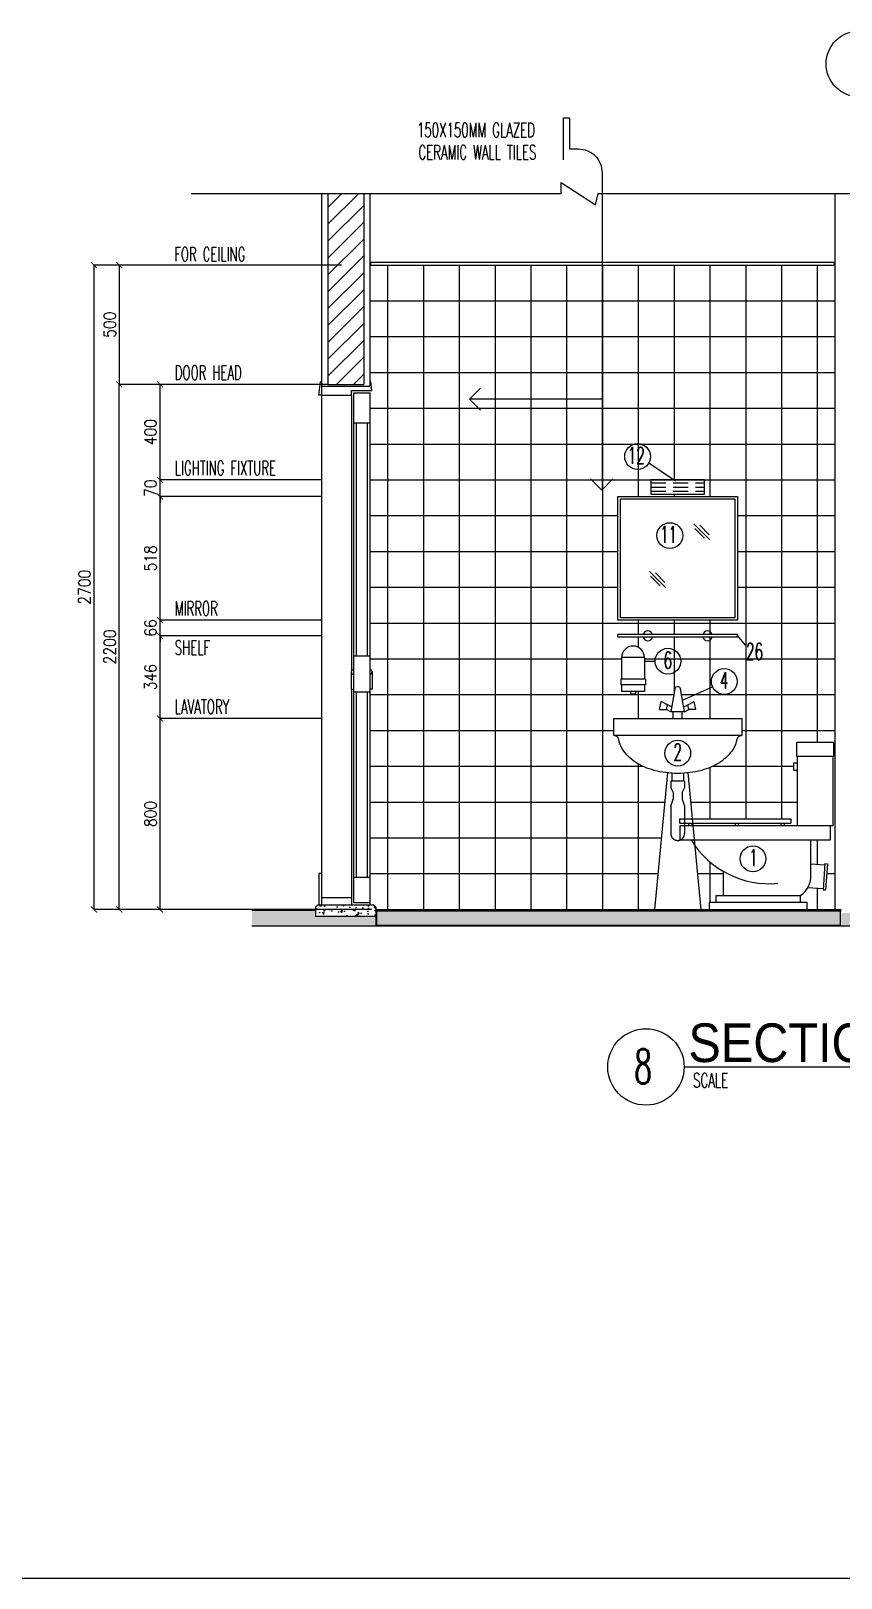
# Model space of a CAD drawing. Extents: x -202971 to -174093, y 166361 to 186286.
# Drawn here: x -195035 to -191642, y 166361 to 172844 of the extents above; entities that cross this region are included whole.
import ezdxf
from ezdxf.enums import TextEntityAlignment as Align

# ---------------------------------------------------------------- set-up
doc = ezdxf.new("R2010")
doc.units = 0
doc.header["$LTSCALE"] = 500
doc.header["$MEASUREMENT"] = 0
doc.linetypes.add('CENTERX2', pattern=[4, 2.5, -0.5, 0.5, -0.5])
doc.linetypes.add('HIDDEN2', pattern=[0.1875, 0.125, -0.0625])
doc.layers.get('0').update_dxf_attribs({"linetype": 'CONTINUOUS'})
doc.layers.get('DEFPOINTS').update_dxf_attribs({"linetype": 'CONTINUOUS'})
for name, color, linetype in [('AX-CR', 2, 'CONTINUOUS'), ('AX-TXT', 2, 'CONTINUOUS'), ('AXES', 11, 'CENTERX2'), ('Dimout', 4, 'CONTINUOUS'), ('DW', 7, 'CONTINUOUS'), ('ELE', 3, 'CONTINUOUS'), ('ELV', 7, 'CONTINUOUS'), ('FIX', 2, 'CONTINUOUS'), ('HATCH', 8, 'CONTINUOUS'), ('HatchA', 11, 'CONTINUOUS'), ('Plaster', 7, 'CONTINUOUS'), ('SANI', 2, 'CONTINUOUS'), ('Tile', 5, 'CONTINUOUS'), ('TITLE', 1, 'CONTINUOUS'), ('TXT', 2, 'CONTINUOUS'), ('TXT1', 2, 'CONTINUOUS'), ('WALL', 6, 'CONTINUOUS'), ('WallPartition', 2, 'CONTINUOUS'), ('Windows', 9, 'CONTINUOUS')]:
    doc.layers.add(name, color=color, linetype=linetype)
doc.styles.add('DIM', font='simplex.shx', dxfattribs={"width": 0.85})
doc.styles.add('ROMANS', font='romans.shx', dxfattribs={"width": 0.6})
doc.styles.add('TTXT', font='swisse.ttf', dxfattribs={"width": 0.9})
doc.dimstyles.new('DIM1-25', dxfattribs={"dimscale": 25, "dimtxt": 2, "dimasz": 1, "dimexe": 0.03, "dimexo": 0.03, "dimgap": 0.6, "dimtad": 1, "dimdec": 0, "dimdsep": 46, "dimtxsty": 'DIM', "dimblk1": 'ARCHTICK', "dimblk2": 'ARCHTICK', "dimsah": 1, "dimcen": 0.09, "dimdle": 0.03, "dimclrd": 256, "dimclrt": 2, "dimadec": 0, "dimazin": 0, "dimtfac": 1, "dimtdec": 0, "dimtix": 1, "dimtmove": 1, "dimatfit": 3, "dimldrblk": 'ARCHTICK', "dimfxl": 0, "dimtvp": 2, "dimtolj": 1, "dimtzin": 0, "dimarcsym": 0})

# ---------------------------------------------------------------- blocks, each defined once
blk = doc.blocks.new('A0-BOX')
at = {"layer": 'TITLE'}
blk.add_line((0, 0), (113.3, 0), dxfattribs=at)
blk = doc.blocks.new('COMP')
at = {"layer": 'FIX'}
for p, q in [((-0.0575, 0.6125), (-0.0575, 0.5833)), ((-0.0411, 0.6125), (-0.0575, 0.6125)), ((-0.0411, 0.35), (-0.0411, 0.6416)), ((0.1079, 0.35), (0.1079, 0.6416)), ((-0.0575, 0.5833), (-0.0411, 0.5833)), ((-0.5343, 0.3618), (-0.5343, 0.3792)), ((-0.5343, 0.3792), (-0.0685, 0.3792)), ((-0.5343, 0.3618), (-0.0685, 0.3618)), ((-0.5343, 0.35), (-0.5343, 0.2917)), ((0.1079, 0.35), (-0.5343, 0.35)), ((-0.4959, 0.35), (-0.4959, 0.3618)), ((-0.4825, 0.35), (-0.4825, 0.3618)), ((-0.301, 0.35), (-0.301, 0.3618)), ((-0.2876, 0.35), (-0.2876, 0.3618)), ((-0.1087, 0.35), (-0.1087, 0.3618)), ((-0.0953, 0.35), (-0.0953, 0.3618)), ((-0.0685, 0.3792), (-0.0685, 0.3618)), ((0.0971, 0.2917), (0.0971, 0.35)), ((-0.5343, 0.2917), (0.0971, 0.2917)), ((0.0146, 0.1458), (0.0146, 0.2917)), ((-0.3528, 0.1603), (-0.3528, 0.0583)), ((0.0146, 0.1914), (0.0738, 0.1873)), ((0.0741, 0.1923), (0.0665, 0.0825)), ((0.0741, 0.1923), (0.0841, 0.1916)), ((0.0841, 0.1916), (0.0765, 0.0818)), ((0.0027, 0.092), (0.0669, 0.0875)), ((0.0665, 0.0825), (0.0765, 0.0818)), ((-0.382, 0.0583), (-0.0292, 0.0583)), ((-0.382, 0.0292), (-0.382, 0.0583)), ((-0.0292, 0.0583), (-0.0292, 0.0292))]:
    blk.add_line(p, q, dxfattribs=at)
for points in [[(0.1117, 0.6416), (0.1117, 0.7), (-0.0449, 0.7), (-0.0449, 0.6416)], [(0, 0), (0, 0.0292), (-0.4111, 0.0292), (-0.4111, 0)]]:
    blk.add_lwpolyline(points, close=True, dxfattribs=at)
for centre, radius, start, end in [((-0.1594, 0.4916), 0.3837, 211.41144, 275.3446), ((-0.0802, 0.1385), 0.0951, 302.4712, 4.3987)]:
    blk.add_arc(centre, radius, start, end, dxfattribs=at)
blk = doc.blocks.new('A$C753C42D5')
at = {"layer": 'SANI', "linetype": 'Continuous'}
for p, q in [((0.2568, 0.9248), (0.2394, 0.8287)), ((0.2968, 0.8287), (0.2793, 0.9248)), ((0.1923, 0.8373), (0.1985, 0.8714)), ((0.225, 0.8568), (0.1985, 0.8714)), ((0.2215, 0.8373), (0.225, 0.8568)), ((0.2429, 0.8483), (0.225, 0.8568)), ((0.2933, 0.8483), (0.3112, 0.8568)), ((0.3112, 0.8568), (0.3377, 0.8714)), ((0.3147, 0.8373), (0.3112, 0.8568)), ((0.3439, 0.8373), (0.3377, 0.8714)), ((0.1923, 0.8373), (0.2215, 0.8373)), ((0.2394, 0.8287), (0.2215, 0.8373)), ((0.2968, 0.8287), (0.2394, 0.8287)), ((0.2489, 0.8), (0.2489, 0.8287)), ((0.2872, 0.8), (0.2872, 0.8287)), ((0.2968, 0.8287), (0.3147, 0.8373)), ((0.3439, 0.8373), (0.3147, 0.8373)), ((0.2252, 0.5724), (0.1713, 0)), ((0.3109, 0.5724), (0.3648, 0))]:
    blk.add_line(p, q, dxfattribs=at)
at = {"layer": 'SANI', "linetype": 'HIDDEN2'}
for p, q in [((0.2968, 0.5382), (0.2394, 0.5382)), ((0.2394, 0.5382), (0.2394, 0.5094)), ((0.2441, 0.57), (0.2441, 0.5382)), ((0.292, 0.57), (0.292, 0.5382)), ((0.2968, 0.5382), (0.2968, 0.5094)), ((0.2394, 0.5094), (0.2489, 0.4903)), ((0.2394, 0.4328), (0.2489, 0.4616)), ((0.2489, 0.4903), (0.2489, 0.4616)), ((0.2872, 0.4903), (0.2968, 0.5094)), ((0.2872, 0.4903), (0.2872, 0.4616)), ((0.2872, 0.4616), (0.2968, 0.4328)), ((0.2394, 0.4328), (0.2394, 0.3179)), ((0.2968, 0.4328), (0.2968, 0.3179))]:
    blk.add_line(p, q, dxfattribs=at)
at = {"layer": 'SANI', "linetype": 'Continuous'}
blk.add_lwpolyline([(0.5362, 0.8), (0.5362, 0.789), (0.5362, 0.7282), (0, 0.7282), (0, 0.789), (0, 0.8)], close=True, dxfattribs=at)
for points in [[(0.517, 0.7282, -0.000994), (0.517, 0.7278, -0.145509)], [(0.5158, 0.7124, -0.107261), (0.5003, 0.6716, -0.107169), (0.4442, 0.6162, -0.077294), (0.3677, 0.5829, -0.06439), (0.2685, 0.57, -0.06439), (0.1694, 0.5829, -0.077294), (0.0929, 0.6162, -0.107169), (0.0368, 0.6716, -0.107938), (0.0212, 0.7126, -0.000994)]]:
    blk.add_lwpolyline(points, format="xyb", dxfattribs=at)
for centre, radius, start, end in [((0.2681, 0.9226), 0.0115, 9.52728, 170.47272), ((0.0024, 0.709), 0.0191, 10.80776, 88.49148), ((0.5347, 0.709), 0.0191, 89.19364, 170.01956)]:
    blk.add_arc(centre, radius, start, end, dxfattribs=at)
at = {"layer": 'SANI', "linetype": 'HIDDEN2'}
blk.add_arc((0.2681, 0.3179), 0.0287, 180, 0, dxfattribs=at)
blk = doc.blocks.new('_ARCHTICK')
at = {"color": 0, "linetype": 'ByBlock', "const_width": 0.15}
blk.add_lwpolyline([(-0.5, -0.5), (0.5, 0.5)], dxfattribs=at)
blk = doc.blocks.new('*D116')
at = {"layer": 'DEFPOINTS', "color": 0}
for p in [(-194665.3, 171362.7), (-193872.6, 171362.7), (-193830.8, 169162.7)]:
    blk.add_point(p, dxfattribs=at)
at = {"layer": 'Dimout', "color": 0, "lineweight": -2}
for p, q in [((-193873.4, 171362.7), (-194666.1, 171362.7)), ((-193831.5, 169162.7), (-194666.1, 169162.7))]:
    blk.add_line(p, q, dxfattribs=at)
at = {"layer": 'Dimout', "lineweight": -2}
blk.add_line((-194665.3, 169162), (-194665.3, 171363.5), dxfattribs=at)
at = {"layer": 'Dimout', "lineweight": -2, "xscale": 25, "yscale": 25, "zscale": 25}
for p, rotation in [((-194665.3, 171362.7), 90), ((-194665.3, 169162.7), 270)]:
    blk.add_blockref('_ARCHTICK', p, dxfattribs=dict(at, rotation=rotation))
at = {"layer": 'Dimout', "color": 2, "insert": (-194705.3, 170262.7), "char_height": 50, "attachment_point": 5, "rotation": 90, "style": 'DIM'}
blk.add_mtext('\\A1;2200', dxfattribs=at)
blk = doc.blocks.new('*D117')
at = {"layer": 'DEFPOINTS', "color": 0}
for p in [(-194665.3, 171862.7), (-194771.2, 169162.7), (-194665.3, 169162.7)]:
    blk.add_point(p, dxfattribs=at)
at = {"layer": 'Dimout', "color": 0, "lineweight": -2}
for p, q in [((-194666.1, 171862.7), (-194771.9, 171862.7)), ((-194666.1, 169162.7), (-194771.9, 169162.7))]:
    blk.add_line(p, q, dxfattribs=at)
at = {"layer": 'Dimout', "lineweight": -2}
blk.add_line((-194771.2, 171863.5), (-194771.2, 169162), dxfattribs=at)
at = {"layer": 'Dimout', "lineweight": -2, "xscale": 25, "yscale": 25, "zscale": 25}
for p, rotation in [((-194771.2, 171862.7), 90), ((-194771.2, 169162.7), 270)]:
    blk.add_blockref('_ARCHTICK', p, dxfattribs=dict(at, rotation=rotation))
at = {"layer": 'Dimout', "color": 2, "insert": (-194811.2, 170512.7), "char_height": 50, "attachment_point": 5, "rotation": 90, "style": 'DIM'}
blk.add_mtext('\\A1;2700', dxfattribs=at)
blk = doc.blocks.new('*D118')
at = {"layer": 'DEFPOINTS', "color": 0}
for p in [(-194494.4, 169962.7), (-193818.1, 169962.7), (-193606.6, 169162.7)]:
    blk.add_point(p, dxfattribs=at)
at = {"layer": 'Dimout', "color": 0, "lineweight": -2}
for p, q in [((-193818.8, 169962.7), (-194495.2, 169962.7)), ((-193607.3, 169162.7), (-194495.2, 169162.7))]:
    blk.add_line(p, q, dxfattribs=at)
at = {"layer": 'Dimout', "lineweight": -2}
blk.add_line((-194494.4, 169162), (-194494.4, 169963.5), dxfattribs=at)
at = {"layer": 'Dimout', "lineweight": -2, "xscale": 25, "yscale": 25, "zscale": 25}
for p, rotation in [((-194494.4, 169962.7), 90), ((-194494.4, 169162.7), 270)]:
    blk.add_blockref('_ARCHTICK', p, dxfattribs=dict(at, rotation=rotation))
at = {"layer": 'Dimout', "color": 2, "insert": (-194534.4, 169562.7), "char_height": 50, "attachment_point": 5, "rotation": 90, "style": 'DIM'}
blk.add_mtext('\\A1;800', dxfattribs=at)
blk = doc.blocks.new('walling')
at = {"layer": 'ELV'}
blk.add_line((0.1363, -1.1797), (-0.4198, -1.1797), dxfattribs=at)
blk.add_lwpolyline([(-0.025, -0.176), (-0.025, 0), (0, 0), (0, -0.1306), (0.0363, -0.1306, -0.414214), (0.1363, -0.2306), (0.1363, -1.5582)], format="xyb", dxfattribs=at)
at = {"layer": 'WALL'}
for p, q in [((-0.4198, -1.1797), (-0.3736, -1.1334)), ((-0.4198, -1.1797), (-0.3736, -1.2259)), ((0.1345, -1.56), (0.0882, -1.5137)), ((0.1345, -1.56), (0.1808, -1.5137))]:
    blk.add_line(p, q, dxfattribs=at)
at = {"layer": 'TXT', "style": 'ROMANS', "width": 0.6}
for s, p in [('150X150MM GLAZED', (-0.639, -0.0816)), ('CERAMIC WALL TILES', (-0.6331, -0.1746))]:
    blk.add_text(s, height=0.06, dxfattribs=at).set_placement(p)
blk = doc.blocks.new('*D119')
at = {"layer": 'DEFPOINTS', "color": 0}
for p in [(-193733.4, 171862.7), (-194665.3, 171362.7), (-193792.8, 171362.7)]:
    blk.add_point(p, dxfattribs=at)
at = {"layer": 'Dimout', "color": 0, "lineweight": -2}
for p, q in [((-193734.1, 171862.7), (-194666.1, 171862.7)), ((-193793.6, 171362.7), (-194666.1, 171362.7))]:
    blk.add_line(p, q, dxfattribs=at)
at = {"layer": 'Dimout', "lineweight": -2}
blk.add_line((-194665.3, 171863.5), (-194665.3, 171362), dxfattribs=at)
at = {"layer": 'Dimout', "lineweight": -2, "xscale": 25, "yscale": 25, "zscale": 25}
for p, rotation in [((-194665.3, 171862.7), 90), ((-194665.3, 171362.7), 270)]:
    blk.add_blockref('_ARCHTICK', p, dxfattribs=dict(at, rotation=rotation))
at = {"layer": 'Dimout', "color": 2, "insert": (-194705.3, 171612.7), "char_height": 50, "attachment_point": 5, "rotation": 90, "style": 'DIM'}
blk.add_mtext('\\A1;500', dxfattribs=at)
blk = doc.blocks.new('*D121')
at = {"layer": 'DEFPOINTS', "color": 0}
for p in [(-194494.4, 170375), (-193818.1, 170375), (-193818.1, 170309.1)]:
    blk.add_point(p, dxfattribs=at)
at = {"layer": 'Dimout', "color": 0, "lineweight": -2}
for p, q in [((-193818.8, 170375), (-194495.2, 170375)), ((-193818.8, 170309.1), (-194495.2, 170309.1))]:
    blk.add_line(p, q, dxfattribs=at)
at = {"layer": 'Dimout', "lineweight": -2}
for p, q in [((-194494.4, 170375), (-194494.4, 170400)), ((-194494.4, 170309.1), (-194494.4, 170375)), ((-194494.4, 170309.1), (-194494.4, 170284.1))]:
    blk.add_line(p, q, dxfattribs=at)
at = {"layer": 'Dimout', "lineweight": -2, "xscale": 25, "yscale": 25, "zscale": 25}
for p, rotation in [((-194494.4, 170375), 270), ((-194494.4, 170309.1), 90)]:
    blk.add_blockref('_ARCHTICK', p, dxfattribs=dict(at, rotation=rotation))
at = {"layer": 'Dimout', "color": 2, "insert": (-194534.4, 170342.1), "char_height": 50, "attachment_point": 5, "rotation": 90, "style": 'DIM'}
blk.add_mtext('\\A1;66', dxfattribs=at)
blk = doc.blocks.new('*D122')
at = {"layer": 'DEFPOINTS', "color": 0}
for p in [(-194494.4, 170892.7), (-193818.1, 170892.7), (-193818.1, 170375)]:
    blk.add_point(p, dxfattribs=at)
at = {"layer": 'Dimout', "color": 0, "lineweight": -2}
for p, q in [((-193818.8, 170892.7), (-194495.2, 170892.7)), ((-193818.8, 170375), (-194495.2, 170375))]:
    blk.add_line(p, q, dxfattribs=at)
at = {"layer": 'Dimout', "lineweight": -2}
blk.add_line((-194494.4, 170374.3), (-194494.4, 170893.5), dxfattribs=at)
at = {"layer": 'Dimout', "lineweight": -2, "xscale": 25, "yscale": 25, "zscale": 25}
for p, rotation in [((-194494.4, 170892.7), 90), ((-194494.4, 170375), 270)]:
    blk.add_blockref('_ARCHTICK', p, dxfattribs=dict(at, rotation=rotation))
at = {"layer": 'Dimout', "color": 2, "insert": (-194534.4, 170633.9), "char_height": 50, "attachment_point": 5, "rotation": 90, "style": 'DIM'}
blk.add_mtext('\\A1;518', dxfattribs=at)
blk = doc.blocks.new('*D123')
at = {"layer": 'DEFPOINTS', "color": 0}
for p in [(-194494.4, 170962.7), (-193818.1, 170962.7), (-193818.1, 170892.7)]:
    blk.add_point(p, dxfattribs=at)
at = {"layer": 'Dimout', "color": 0, "lineweight": -2}
for p, q in [((-193818.8, 170962.7), (-194495.2, 170962.7)), ((-193818.8, 170892.7), (-194495.2, 170892.7))]:
    blk.add_line(p, q, dxfattribs=at)
at = {"layer": 'Dimout', "lineweight": -2}
for p, q in [((-194494.4, 170962.7), (-194494.4, 170987.7)), ((-194494.4, 170892.7), (-194494.4, 170962.7)), ((-194494.4, 170892.7), (-194494.4, 170867.7))]:
    blk.add_line(p, q, dxfattribs=at)
at = {"layer": 'Dimout', "lineweight": -2, "xscale": 25, "yscale": 25, "zscale": 25}
for p, rotation in [((-194494.4, 170962.7), 270), ((-194494.4, 170892.7), 90)]:
    blk.add_blockref('_ARCHTICK', p, dxfattribs=dict(at, rotation=rotation))
at = {"layer": 'Dimout', "color": 2, "insert": (-194534.4, 170927.7), "char_height": 50, "attachment_point": 5, "rotation": 90, "style": 'DIM'}
blk.add_mtext('\\A1;70', dxfattribs=at)
blk = doc.blocks.new('*D124')
at = {"layer": 'DEFPOINTS', "color": 0}
for p in [(-194494.4, 171362.7), (-193831.6, 171362.7), (-193818.1, 170962.7)]:
    blk.add_point(p, dxfattribs=at)
at = {"layer": 'Dimout', "color": 0, "lineweight": -2}
for p, q in [((-193832.3, 171362.7), (-194495.2, 171362.7)), ((-193818.8, 170962.7), (-194495.2, 170962.7))]:
    blk.add_line(p, q, dxfattribs=at)
at = {"layer": 'Dimout', "lineweight": -2}
blk.add_line((-194494.4, 170962), (-194494.4, 171363.5), dxfattribs=at)
at = {"layer": 'Dimout', "lineweight": -2, "xscale": 25, "yscale": 25, "zscale": 25}
for p, rotation in [((-194494.4, 171362.7), 90), ((-194494.4, 170962.7), 270)]:
    blk.add_blockref('_ARCHTICK', p, dxfattribs=dict(at, rotation=rotation))
at = {"layer": 'Dimout', "color": 2, "insert": (-194534.4, 171162.7), "char_height": 50, "attachment_point": 5, "rotation": 90, "style": 'DIM'}
blk.add_mtext('\\A1;400', dxfattribs=at)
blk = doc.blocks.new('*D120')
at = {"layer": 'DEFPOINTS', "color": 0}
for p in [(-194494.4, 170309.1), (-193818.1, 170309.1), (-193818.1, 169962.7)]:
    blk.add_point(p, dxfattribs=at)
at = {"layer": 'Dimout', "color": 0, "lineweight": -2}
for p, q in [((-193818.8, 170309.1), (-194495.2, 170309.1)), ((-193818.8, 169962.7), (-194495.2, 169962.7))]:
    blk.add_line(p, q, dxfattribs=at)
at = {"layer": 'Dimout', "lineweight": -2}
blk.add_line((-194494.4, 169962), (-194494.4, 170309.8), dxfattribs=at)
at = {"layer": 'Dimout', "lineweight": -2, "xscale": 25, "yscale": 25, "zscale": 25}
for p, rotation in [((-194494.4, 170309.1), 90), ((-194494.4, 169962.7), 270)]:
    blk.add_blockref('_ARCHTICK', p, dxfattribs=dict(at, rotation=rotation))
at = {"layer": 'Dimout', "color": 2, "insert": (-194534.4, 170135.9), "char_height": 50, "attachment_point": 5, "rotation": 90, "style": 'DIM'}
blk.add_mtext('\\A1;346', dxfattribs=at)
blk = doc.blocks.new('AXU')
at = {"layer": 'AX-CR'}
blk.add_circle((0, 350), 350, dxfattribs=at)
at = {"layer": 'AX-TXT', "style": 'ROMANS'}
blk.add_attdef('AX', text='', height=250, dxfattribs=at).set_placement((0, 350), align=Align.MIDDLE)

msp = doc.modelspace()

# ---------------------------------------------------------------- hatches: boundary and pattern name
at = {"layer": 'HatchA'}
h = msp.add_hatch(dxfattribs=at)
h.set_pattern_fill('ANSI31', color=256, scale=400, style=0)
h.set_pattern_definition([(45, (65350.366, -27666.54), (-35.355339, 35.355339), [])])
h.paths.add_polyline_path([(-193641.1, 172162.7), (-193791.1, 172162.7), (-193791.1, 171362.7), (-193641.1, 171362.7)])
at = {"layer": 'Windows'}
h = msp.add_hatch(dxfattribs=at)
h.set_pattern_fill('AR-SAND', color=256, scale=25, style=0)
h.set_pattern_definition([(37.5, (0, 0), (-1.574834, 48.170594), [0, -38, 0, -42.5, 0, -40.625]), (7.5, (0, 0), (44.244418, 70.553652), [0, -20.5, 0, -34.25, 0, -13.125]), (327.5, (-30.75, 0), (77.8535465, 0.141476), [0, -12.5, 0, -45, 0, -58.75]), (317.5, (-30.75, 0), (75.153165, 21.941889), [0, -6.25, 0, -29.5, 0, -33.75])])
h.paths.add_polyline_path([(-193591.1, 169132.7), (-193843.1, 169132.7), (-193843.1, 169159.7), (-194109.7, 169159.7), (-194109.7, 169092.7), (-193591.1, 169092.7)])
h.paths.add_polyline_path([(-191645.1, 169156.7), (-193587.1, 169156.7), (-193587.1, 169096.7), (-191645.1, 169096.7)])
h.paths.add_polyline_path([(-191491.1, 169147.7), (-191641.1, 169147.7), (-191641.1, 169092.7), (-191491.1, 169092.7)])
h.paths.add_polyline_path([(-189545.1, 169156.7), (-191487.1, 169156.7), (-191487.1, 169096.7), (-189545.1, 169096.7)])
h.paths.add_polyline_path([(-189022.5, 169159.7), (-189289.1, 169159.7), (-189289.1, 169132.7), (-189541.1, 169132.7), (-189541.1, 169092.7), (-189022.5, 169092.7)])
h = msp.add_hatch(dxfattribs=at)
h.set_pattern_fill('AR-CONC', color=256, scale=10, style=0)
h.set_pattern_definition([(50, (57211.156, -11840.63), (71.726018, -6.275213), [7.5, -82.5]), (355, (57211.156, -11840.63), (-13.875133, 75.219213), [6, -66]), (100.4514, (57217.13, -11841.155), (57.850938, 68.943954), [6.374019, -70.114211]), (46.1842, (57211.16, -11820.63), (106.724105, -16.551901), [11.25, -123.75]), (96.6356, (57220.05, -11822.01), (93.46627, 97.411787), [9.56103, -105.1713]), (351.1842, (57211.16, -11820.63), (93.466195, 97.41186), [9, -99]), (21, (57221.156, -11825.63), (59.690705, -40.261889), [7.5, -82.5]), (326, (57221.156, -11825.63), (24.331533, 72.515005), [6, -66]), (71.4514, (57226.13, -11828.99), (84.022263, 32.25305), [6.374019, -70.114211]), (37.5, (57211.156, -11840.632), (1.2159855, 33.2893854), [0, -65.2, 0, -67, 0, -66.25]), (7.5, (57211.156, -11840.632), (26.3069537, 39.441171), [0, -38.2, 0, -63.7, 0, -25.25]), (327.5, (57188.856, -11840.632), (53.3822436, -2.2554872), [0, -25, 0, -78, 0, -103.5]), (317.5, (57178.856, -11840.632), (58.318617, 10.010498), [0, -32.5, 0, -51.8, 0, -73.5])])
h.paths.add_polyline_path([(-193591.1, 169172.7), (-193601.1, 169182.7), (-193833.1, 169182.7), (-193843.1, 169172.7), (-193843.1, 169132.7), (-193591.1, 169132.7)])

# ---------------------------------------------------------------- linework, layer by layer
msp.add_line((-191669.8, 171872.7), (-193612.4, 171872.7))
at = {"layer": 'DW'}
for p, q in [((-192446.8, 171034.1), (-192334.7, 170958.3)), ((-192076, 170309.1), (-192043.5, 170270.4)), ((-192464.8, 170202.8), (-192421, 170202.8)), ((-192306, 170039.5), (-192180.2, 170095.9))]:
    msp.add_line(p, q, dxfattribs=at)
at = {"layer": 'ELE'}
msp.add_lwpolyline([(-194364.3, 172162.7), (-192813.7, 172162.7), (-192813.7, 172207.9), (-192670.2, 172114.5), (-192658.4, 172162.7), (-192391.6, 172162.7), (-191566.1, 172162.7)], dxfattribs=at)
at = {"layer": 'FIX'}
for p, q in [((-192191.3, 170710.7), (-192258.9, 170778.4)), ((-192213.4, 170718.1), (-192254, 170758.7)), ((-192193.7, 170732.8), (-192233.1, 170772.2)), ((-192376.9, 170511), (-192444.5, 170578.6)), ((-192399, 170518.4), (-192439.6, 170559)), ((-192379.3, 170533.1), (-192418.7, 170572.5))]:
    msp.add_line(p, q, dxfattribs=at)
at = {"layer": 'FIX', "color": 2}
for p, q in [((-192076, 170314.5), (-192576, 170314.5)), ((-192576, 170303.7), (-192576, 170314.5)), ((-192076, 170303.7), (-192576, 170303.7)), ((-192076, 170303.7), (-192076, 170314.5))]:
    msp.add_line(p, q, dxfattribs=at)
for points in [[(-192076, 170892.7), (-192076, 170375), (-192576, 170375), (-192576, 170892.7)], [(-192086, 170882.7), (-192086, 170385), (-192566, 170385), (-192566, 170882.7)]]:
    msp.add_lwpolyline(points, close=True, dxfattribs=at)
for centre in [(-192494, 171060.2), (-192358.8, 170729.2), (-192367, 170202.8), (-192130.9, 170117.9), (-192325.7, 169817.6), (-192010.6, 169374.9)]:
    msp.add_circle(centre, 54, dxfattribs=at)
for centre, start, end in [((-192451, 170309.1), 15.20227, 164.79773), ((-192451, 170309.1), 195.20227, 344.79773), ((-192201, 170309.1), 15.20227, 164.79773), ((-192201, 170309.1), 195.20227, 344.79773)]:
    msp.add_arc(centre, 20.6, start, end, dxfattribs=at)
at = {"layer": 'HATCH', "linetype": 'HIDDEN2'}
for p, q in [((-192438.5, 170950.7), (-192213.5, 170950.7)), ((-192438.5, 170932.7), (-192213.5, 170932.7)), ((-192438.5, 170914.7), (-192213.5, 170914.7))]:
    msp.add_line(p, q, dxfattribs=at)
at = {"layer": 'Plaster'}
for p, q in [((-193818.1, 172162.7), (-193818.1, 171355.3)), ((-193616.1, 172162.7), (-193616.1, 171355.3)), ((-191668.1, 172162.7), (-191668.1, 169162.7)), ((-193612.4, 171872.7), (-193612.4, 171862.7)), ((-191669.8, 171872.7), (-191669.8, 171862.7)), ((-193818.1, 169212.7), (-193692.6, 169212.7)), ((-194109.7, 169162.7), (-193843.1, 169162.7)), ((-193591.1, 169162.7), (-191641.1, 169162.7)), ((-193591.1, 169156.7), (-191641.1, 169156.7))]:
    msp.add_line(p, q, dxfattribs=at)
at = {"layer": 'SANI'}
for p, q in [((-192193.4, 170892.7), (-192175.3, 170892.7)), ((-192560.7, 170218.3), (-192560.7, 170127.3)), ((-192464.8, 170218.3), (-192560.7, 170218.3)), ((-192464.8, 170218.3), (-192464.8, 170127.3)), ((-192564.6, 170127.3), (-192564.6, 170104.3)), ((-192461, 170127.3), (-192564.6, 170127.3)), ((-192461, 170104.3), (-192564.6, 170104.3)), ((-192560.7, 170104.3), (-192560.7, 170076)), ((-192464.8, 170104.3), (-192464.8, 170076)), ((-192461, 170127.3), (-192461, 170104.3)), ((-192464.8, 170076), (-192560.7, 170076)), ((-192523.3, 170076), (-192523.3, 170064.5)), ((-192502.2, 170064.5), (-192523.3, 170064.5)), ((-192502.2, 170076), (-192502.2, 170064.5))]:
    msp.add_line(p, q, dxfattribs=at)
at = {"layer": 'SANI', "color": 6}
msp.add_line((-192299, 168502.8), (-190802.9, 168502.8), dxfattribs=at)
at = {"layer": 'SANI'}
msp.add_lwpolyline([(-192438.5, 170902.7), (-192213.5, 170902.7), (-192213.5, 170962.7), (-192438.5, 170962.7)], close=True, dxfattribs=at)
msp.add_arc((-192512.8, 170218.3), 47.9, 0, 180, dxfattribs=at)
at = {"layer": 'Tile'}
for p, q in [((-193616.1, 171862.7), (-191668.1, 171862.7)), ((-193541.1, 171862.7), (-193541.1, 169162.7)), ((-193391.1, 171862.7), (-193391.1, 169162.7)), ((-193241.1, 171862.7), (-193241.1, 169162.7)), ((-193091.1, 171862.7), (-193091.1, 169162.7)), ((-192941.1, 171862.7), (-192941.1, 169162.7)), ((-192791.1, 171862.7), (-192791.1, 169162.7)), ((-192641.1, 171862.7), (-192641.1, 169162.7)), ((-192491.1, 171862.7), (-192491.1, 170892.7)), ((-192341.1, 171862.7), (-192341.1, 170962.7)), ((-192191.1, 171862.7), (-192191.1, 170892.7)), ((-192041.1, 171862.7), (-192041.1, 169541.9)), ((-191891.1, 171862.7), (-191891.1, 169541.9)), ((-191741.1, 171862.7), (-191741.1, 169862.7)), ((-193616.1, 171712.7), (-191668.1, 171712.7)), ((-193616.1, 171562.7), (-191668.1, 171562.7)), ((-193616.1, 171412.7), (-191668.1, 171412.7)), ((-193616.1, 171262.7), (-191668.1, 171262.7)), ((-193616.1, 171112.7), (-191668.1, 171112.7)), ((-193616.1, 170962.7), (-191668.1, 170962.7)), ((-192341.1, 170902.7), (-192341.1, 170892.7)), ((-193616.1, 170812.7), (-192576, 170812.7)), ((-192076, 170812.7), (-191668.1, 170812.7)), ((-193616.1, 170662.7), (-192576, 170662.7)), ((-192076, 170662.7), (-191668.1, 170662.7)), ((-193616.1, 170512.7), (-192576, 170512.7)), ((-192076, 170512.7), (-191668.1, 170512.7)), ((-193616.1, 170362.7), (-191668.1, 170362.7)), ((-192491.1, 170375), (-192491.1, 170314.5)), ((-192341.1, 170375), (-192341.1, 170314.5)), ((-192191.1, 170375), (-192191.1, 170314.5)), ((-192491.1, 170303.7), (-192491.1, 170261.1)), ((-192341.1, 170303.7), (-192341.1, 170066.3)), ((-192191.1, 170303.7), (-192191.1, 169962.7)), ((-193616.1, 170212.7), (-192560.7, 170212.7)), ((-192464.8, 170212.7), (-191668.1, 170212.7)), ((-193616.1, 170062.7), (-192341.7, 170062.7)), ((-192491.1, 170076), (-192491.1, 169962.7)), ((-192310.2, 170062.7), (-191668.1, 170062.7)), ((-193616.1, 169912.7), (-192594.1, 169912.7)), ((-192057.9, 169912.7), (-191668.1, 169912.7)), ((-192491.1, 169772.8), (-192491.1, 169162.7)), ((-193616.1, 169762.7), (-192471.7, 169762.7)), ((-192191.1, 169757.5), (-192191.1, 169541.9)), ((-192179.3, 169762.7), (-191840.6, 169762.7)), ((-193616.1, 169612.7), (-192380.4, 169612.7)), ((-192271.6, 169612.7), (-191824.2, 169612.7)), ((-193616.1, 169462.7), (-192394.5, 169462.7)), ((-191741.1, 169454.4), (-191741.1, 169352.2)), ((-192191.1, 169362.1), (-192191.1, 169191.9)), ((-193616.1, 169312.7), (-192408.6, 169312.7)), ((-192243.4, 169312.7), (-192135.9, 169312.7)), ((-191701.9, 169312.7), (-191668.1, 169312.7)), ((-191741.1, 169252), (-191741.1, 169162.7)), ((-192191.1, 169162.7), (-192191.1, 169162.7)), ((-192041.1, 169162.7), (-192041.1, 169162.7)), ((-191891.1, 169162.7), (-191891.1, 169162.7))]:
    msp.add_line(p, q, dxfattribs=at)
at = {"layer": 'TITLE', "color": 6}
msp.add_circle((-192459, 168502.8), 160, dxfattribs=at)
at = {"layer": 'WALL'}
for p, q in [((-193791.1, 172162.7), (-193791.1, 171362.7)), ((-193641.1, 172162.7), (-193641.1, 171362.7)), ((-193791.1, 171362.7), (-193641.1, 171362.7)), ((-194109.7, 169159.7), (-193843.1, 169159.7)), ((-193843.1, 169172.7), (-193833.1, 169182.7)), ((-193843.1, 169172.7), (-193843.1, 169132.7)), ((-193591.1, 169132.7), (-193843.1, 169132.7)), ((-193833.1, 169182.7), (-193601.1, 169182.7)), ((-193591.1, 169172.7), (-193601.1, 169182.7)), ((-193591.1, 169172.7), (-193591.1, 169132.7)), ((-193591.1, 169132.7), (-193591.1, 169092.7)), ((-193587.1, 169156.7), (-193587.1, 169096.7)), ((-191645.1, 169156.7), (-191645.1, 169096.7)), ((-189022.5, 169092.7), (-194109.7, 169092.7)), ((-193587.1, 169096.7), (-191645.1, 169096.7))]:
    msp.add_line(p, q, dxfattribs=at)
at = {"layer": 'WallPartition', "linetype": 'HIDDEN2', "const_width": 2}
msp.add_lwpolyline([(-193589.1, 169156.7), (-193589.1, 169094.7), (-191643.1, 169094.7), (-191643.1, 169156.7)], dxfattribs=at)
at = {"layer": 'Windows'}
for p, q in [((-193829.5, 171318.1), (-193822.7, 171373.6)), ((-193818.1, 171373.6), (-193822.7, 171373.6)), ((-193818.1, 171355.3), (-193818.1, 169182.7)), ((-193818.1, 171355.3), (-193616.1, 171355.3)), ((-193692.6, 171336.7), (-193607, 171336.7)), ((-193692.6, 171318.1), (-193692.6, 171336.7)), ((-193683.4, 171327.4), (-193683.4, 169192)), ((-193683.4, 171327.4), (-193616.1, 171327.4)), ((-193616.1, 171373.6), (-193611.5, 171373.6)), ((-193616.1, 171327.4), (-193616.1, 169182.7)), ((-193607, 171336.7), (-193611.5, 171373.6)), ((-193818.1, 171318.1), (-193829.5, 171318.1)), ((-193818.1, 171318.1), (-193692.6, 171318.1)), ((-193692.6, 171318.1), (-193692.6, 170161.7)), ((-193683.4, 171202), (-193616.1, 171202)), ((-193672.3, 171202), (-193672.3, 170225.4)), ((-193627.2, 171202), (-193627.2, 170225.4)), ((-193683.4, 170225.4), (-193616.1, 170225.4)), ((-193693.3, 170157.9), (-193693.3, 170085.2)), ((-193606.2, 170157.9), (-193606.2, 170085.2)), ((-193693.3, 170085.2), (-193683.4, 170085.2)), ((-193692.6, 170085.2), (-193692.6, 169182.7)), ((-193683.4, 170074.3), (-193616.1, 170074.3)), ((-193672.3, 170074.3), (-193672.3, 169297.4)), ((-193627.2, 170074.3), (-193627.2, 169297.4)), ((-193606.2, 170085.2), (-193616.1, 170085.2)), ((-193829.2, 169312.7), (-193829.2, 169182.7)), ((-193818.1, 169312.7), (-193829.2, 169312.7)), ((-193683.4, 169297.4), (-193616.1, 169297.4)), ((-193683.4, 169192), (-193616.1, 169192)), ((-192422.7, 169162.7), (-192229.2, 169162.7))]:
    msp.add_line(p, q, dxfattribs=at)
for centre, start, end in [((-193683.4, 170157.9), 90, 270), ((-193616.1, 170157.9), 270, 90)]:
    msp.add_arc(centre, 9.89, start, end, dxfattribs=at)

# ---------------------------------------------------------------- block references
at = {"xscale": 250, "yscale": 250, "zscale": 250}
msp.add_blockref('A0-BOX', (-202970.6, 166361.3), dxfattribs=at)
at = {"layer": 'AXES'}
ref = msp.add_blockref('AXU', (-191566.1, 172567.6), dxfattribs=dict(at, xscale=0.3942857142857143, yscale=0.3942857142857143, zscale=0.3942857142857143))
ref.add_attrib('AX', '9', dxfattribs={"layer": 'AX-TXT', "color": 6, "height": 98.6, "style": 'ROMANS'}).set_placement((-191566.1, 172705.6), align=Align.MIDDLE)
at = {"layer": 'WALL', "xscale": 1000, "yscale": 1000, "zscale": 1000}
msp.add_blockref('walling', (-192778.9, 172480), dxfattribs=at)
at = {"layer": 'WallPartition', "xscale": 1000, "yscale": 1000, "zscale": 1000}
msp.add_blockref('A$C753C42D5', (-192594.1, 169162.7), dxfattribs=at)
at = {"layer": 'Windows', "xscale": 1000, "yscale": 1000, "zscale": 1000}
msp.add_blockref('COMP', (-191783.1, 169162.7), dxfattribs=at)

# ---------------------------------------------------------------- texts
at = {"layer": 'TITLE', "style": 'ROMANS', "width": 0.6}
msp.add_text('8', height=143.9, dxfattribs=at).set_placement((-192507.8, 168433.3))
at = {"layer": 'TXT', "style": 'ROMANS', "width": 0.6}
for s, height, p in [('FOR CEILING', 60, (-194434.9, 171878.3)), ('DOOR HEAD', 60, (-194432.9, 171381.9)), ('12', 70, (-192535.5, 171029.3)), ('LIGHTING FIXTURE', 60, (-194432.9, 170981.9)), ('11', 70, (-192400.2, 170698.3)), ('MIRROR', 60, (-194432.9, 170394.3)), ('SHELF', 60, (-194432.9, 170229.8)), ('6', 70, (-192385.3, 170172)), ('26', 70, (-192040, 170208.4)), ('4', 70, (-192149.2, 170087.1)), ('LAVATORY', 60, (-194432.9, 169981.9)), ('2', 70, (-192344, 169786.7)), ('1', 70, (-192027.2, 169344)), ('SCALE', 60, (-192261.3, 168417.3))]:
    msp.add_text(s, height=height, dxfattribs=at).set_placement(p)
at = {"layer": 'TXT1', "color": 6, "style": 'TTXT', "width": 0.9}
msp.add_text('SECTION S-S', height=162.094, dxfattribs=at).set_placement((-192281.2, 168523.2))

# ---------------------------------------------------------------- dimensions: what is measured, and where the dimension line sits
at = {"layer": 'Dimout'}
for base, p1, p2, picture, middle in [((-194771.2, 169162.7), (-194665.3, 171862.7), (-194665.3, 169162.7), '*D117', (-194811.2, 170512.7)), ((-194665.3, 171362.7), (-193733.4, 171862.7), (-193792.8, 171362.7), '*D119', (-194705.3, 171612.7)), ((-194665.3, 171362.7), (-193830.8, 169162.7), (-193872.6, 171362.7), '*D116', (-194705.3, 170262.7)), ((-194494.4, 171362.7), (-193818.1, 170962.7), (-193831.6, 171362.7), '*D124', (-194534.4, 171162.7)), ((-194494.4, 170962.7), (-193818.1, 170892.7), (-193818.1, 170962.7), '*D123', (-194534.4, 170927.7)), ((-194494.4, 170892.7), (-193818.1, 170375), (-193818.1, 170892.7), '*D122', (-194534.4, 170633.9)), ((-194494.4, 170375), (-193818.1, 170309.1), (-193818.1, 170375), '*D121', (-194534.4, 170342.1)), ((-194494.4, 170309.1), (-193818.1, 169962.7), (-193818.1, 170309.1), '*D120', (-194534.4, 170135.9)), ((-194494.4, 169962.7), (-193606.6, 169162.7), (-193818.1, 169962.7), '*D118', (-194534.4, 169562.7))]:
    dim = msp.add_linear_dim(base=base, p1=p1, p2=p2, angle=90, dimstyle='DIM1-25', dxfattribs=at)
    dim.commit()
    dim.dimension.update_dxf_attribs({"geometry": picture, "text_midpoint": middle})

doc.saveas('drawing.dxf')
